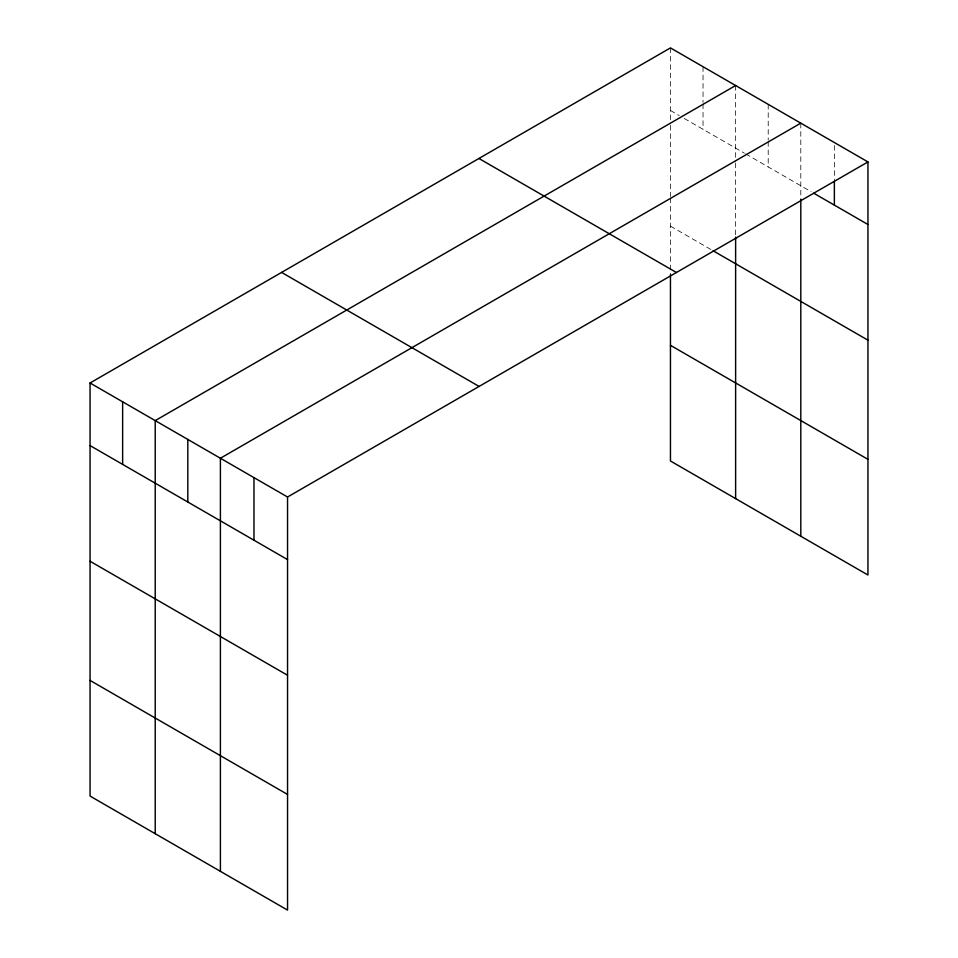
<?xml version="1.0" encoding="UTF-8"?>
<svg xmlns="http://www.w3.org/2000/svg" width="958" height="958" viewBox="0 0 958 958"><rect width="100%" height="100%" fill="white"/><g stroke="black" fill="none" stroke-linecap="round" stroke-linejoin="round"><path stroke-width="0.72" stroke-dasharray="4.79 3.59" d="M670.456 110.481L679.222 115.547M684.24 118.445L744.402 153.172M745.659 153.891L811.127 191.696M670.456 226.148L711.818 250.026M834.37 145.52L834.37 179.793M800.804 123.151L800.804 197.599M768.208 104.338L768.208 140.096M768.208 141.592L768.208 166.92M735.624 85.525L735.624 161.459M735.624 162.932L735.624 235.596M703.04 66.713L703.04 102.47M703.04 103.967L703.04 129.294M670.456 47.9L670.456 123.822M670.456 125.306L670.456 196.486M670.456 197.971L670.456 274.695"/><path stroke-width="1.44" d="M867.948 161.926L287.544 497.01L287.544 910.1L90.052 796.074L90.052 382.996L670.456 47.9L867.948 161.926L867.948 575.004L670.456 460.99L670.456 274.695M735.624 85.525L155.22 420.622L155.22 833.7M800.804 123.151L220.4 458.247L220.4 871.337M813.713 193.193L867.948 224.507M713.063 250.745L867.948 340.174M478.916 158.477L676.42 272.503M670.456 345.323L867.948 459.337M281.58 272.407L479.084 386.433M90.052 382.996L287.544 497.01M90.052 445.578L287.544 559.592M90.052 561.244L287.544 675.258M90.052 680.408L287.544 794.433M834.37 181.278L834.37 205.12M800.804 199.084L800.804 536.24M735.624 237.081L735.624 498.615M253.978 477.635L253.978 540.216M187.816 439.435L187.816 502.016M122.636 401.809L122.636 464.391"/></g></svg>
